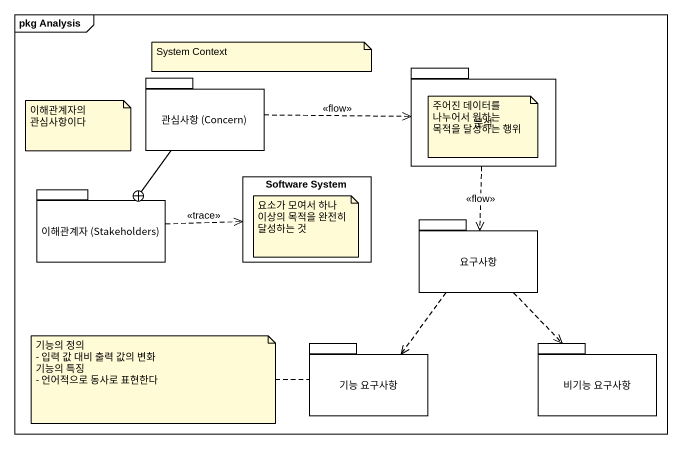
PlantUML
@startuml
mainframe pkg Analysis
package 분석 {
}
package "관심사항 (Concern)" as 관심사항_Concern {
}
package "이해관계자 (Stakeholders)" as 이해관계자_Stakeholders {
}
rectangle "Software System" as Software_System
package 요구사항 {
}
package "기능 요구사항" as 기능_요구사항 {
}
package "비기능 요구사항" as 비기능_요구사항 {
}
분석 ..> 요구사항 : <<flow>>
관심사항_Concern .right.> 분석 : <<flow>>
관심사항_Concern --+ 이해관계자_Stakeholders
이해관계자_Stakeholders .right.> Software_System : <<trace>>
요구사항 ..> 기능_요구사항
요구사항 ..> 비기능_요구사항
note as N1
  System Context
end note
note as N2
  이해관계자의 관심사항이다
end note
note as N3
  주어진 데이터를 나누어서 원하는 목적을 달성하는 행위
end note
note as N4
  요소가 모여서 하나 이상의 목적을 완전히 달성하는 것
end note
note left of 기능_요구사항
  기능의 정의
  - 입력 값 대비 출력 값의 변화
  기능의 특징
  - 언어적으로 동사로 표현한다
end note
@enduml
